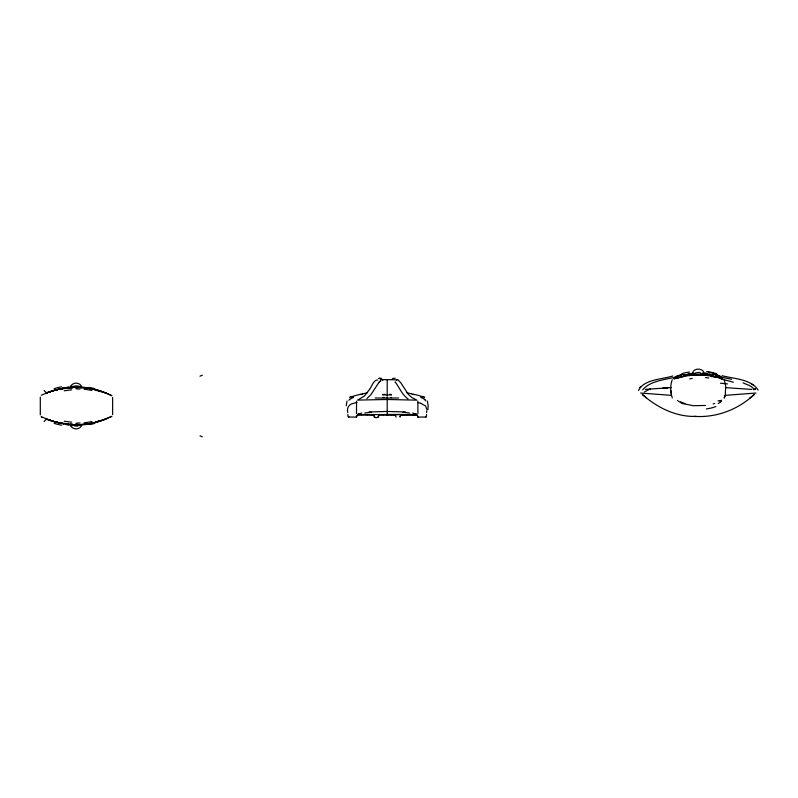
<?xml version="1.0" encoding="UTF-8"?>
<svg xmlns="http://www.w3.org/2000/svg" width="798" height="798" viewBox="0 0 798 798"><rect width="100%" height="100%" fill="white"/><g stroke="black" fill="none" stroke-linecap="round" stroke-linejoin="round"><path stroke-width="1.2" d="M387.2 415.05L387.2 414.102M380.486 379.579L398.072 379.838L400.796 382.781L408.436 394.501L411.997 397.623L416.845 400.147L387.2 399.489L387.2 415.02M387.2 398.571L387.2 397.953L387.2 399.579M704.255 373.075L703.277 372.466L701.981 374.033M758.1 390.112C751.167 379.01 733.791 378.87 722.1 375.698M704.285 373.973L705.631 374.072M349.803 397.853L349.823 397.414A3.421 1.027 -0.2 0 1 350.651 396.676M426.8 409.464L425.653 405.983L420.746 403.349M417.923 413.544L417.843 401.145M426.711 410.86L426.581 412.576M40.299 397.125L40.299 414.91M112.638 414.601L112.638 397.434M356.566 401.145L356.477 413.544M427.878 409.873L428.187 405.753L427.389 401.075M346.212 405.753L347.02 401.075M356.925 415.818L356.945 415.698A6.185 0.728 0 0 1 361.235 414.96M400.496 415.728L400.137 417.105L399.838 416.237M356.906 415.977L356.616 417.085L348.636 417.045A219.789 3.292 -89.8 0 0 348.716 417.085A223.49 3.382 -89.9 0 0 348.866 416.726M725.242 395.269L725.711 386.272L724.265 379.529M378.661 416.067L378.402 417.065M374.561 416.237C373.324 418.252 379.409 418.122 378.043 416.147M418.122 416.237L417.843 417.115L425.952 417.015A281.165 4.19 89.9 0 0 426.591 414.421M56.459 390.581L56.678 389.753A79.122 79.122 0 0 1 65.346 388.067L65.775 388.018M672.235 379.698C670.111 385.424 670.3 392.117 672.275 397.853M673.941 378.402L675.826 376.407L678.679 375.579M392.127 379.379L392.875 378.402L395.2 378.242M396.436 380.177L397.274 379.579M369.693 389.175C371.978 386.302 373.723 379.409 377.863 379.998M369.584 389.364L364.357 396.097L357.584 400.097L387.2 399.489M753.94 389.863C752.723 385.723 746.609 384.746 743.098 382.841M672.784 375.988C662.051 379.449 644.086 379.17 638.51 390.481M70.902 385.913C73.097 382.202 79.122 382.202 81.316 385.913M81.316 426.112C79.122 429.823 73.097 429.823 70.902 426.112M693.063 371.439C695.647 368.287 700.933 368.287 703.517 371.439M380.327 381.125L380.885 380.846L378.671 382.691L379.08 382.212L370.871 394.741L366.871 398.561M678.47 375.908L677.562 377.394M640.674 386.611L639.617 387.539M358.681 413.753L357.584 414.551L416.845 414.561L415.728 413.753M79.79 387.03L80.907 386.461M678.539 375.848L681.113 374.541L684.325 374.591M357.554 414.551L361.684 413.025M75.89 424.925L74.683 425.504M694.2 416.366C716.265 417.913 738.04 409.693 754.19 394.521M749.651 398.152L754.359 394.392M721.472 400.297L719.876 401.294M692.514 372.417L694.589 373.913M683.597 375.649L687.547 374.671M755.955 393.045L725.113 395.349M378.811 378.491L381.294 378.272L382.751 380.337M378.98 378.392L379.549 378.112M379.589 381.504L380.147 381.225M41.277 395.229L49.197 391.958L48.179 392.327M351.29 397.105L353.285 396.267A32.469 8.389 0 0 1 355.659 395.509A36.419 9.416 0 0 1 359.29 394.601L362.282 394.003M104.169 419.658L107.102 418.511M107.082 418.511L111.88 416.337L98.563 421.504M106.583 418.721L103.77 419.808M46.254 393.065L46.853 392.825M46.354 393.025L47.172 392.706M46.803 392.845L50.573 391.489M47.212 392.686L47.82 392.456A37.925 3.182 -13.8 0 0 50.414 392.137M47.421 392.606L48.419 392.237M103.949 419.738L102.094 420.396M101.496 420.596L103.88 419.768M48.868 392.077L49.975 391.688M103.321 419.967L102.902 420.117M49.416 391.888L52.189 390.97M102.962 420.097L96.169 422.152M374.292 417.115L373.913 415.748M417.813 417.105L417.464 415.748A6.185 0.728 0 0 0 413.165 414.96M49.935 391.698L50.493 391.519M367.549 392.696L362.482 393.963M101.655 420.546L98.683 421.464M50.773 391.419L53.057 390.711M51.122 391.309L60.069 388.955M51.281 391.259L52.768 390.791M100.817 420.815L100.259 420.995M100.588 420.885L100.039 421.065M714.669 403.449L713.153 403.918M391.499 394.95L382.711 394.87M99.441 421.244L97.625 421.763L98.144 421.623M52.927 390.741L55.94 389.903L55.002 390.152M53.885 390.461L52.399 390.9L54.833 390.202M99.032 421.364L97.565 421.783M54.444 390.312L57.416 389.544L55.68 389.973M94.204 422.631L97.755 421.733L95.281 422.371M97.346 421.843L96.728 422.012M675.557 378.641L685.791 376.038L694.958 374.91M96.518 422.062L96.388 422.102A81.256 81.256 0 0 1 88.458 423.728L87.201 423.918L87.83 423.828M712.195 374.611L715.237 374.491L718.04 375.848M753.891 389.454L755.576 389.015L754.669 389.234M754.778 389.215L755.576 389.015M56.149 389.853L56.838 389.683M56.309 389.813L57.705 389.474M677.781 377.873L675.687 378.182M356.556 417.115L356.287 416.237M95.73 422.262L94.084 422.661M94.713 422.511L90.124 423.459M94.503 422.561L92.299 423.04M57.975 389.414L57.466 389.524L58.503 389.284M680.046 377.105L684.325 376.127M58.404 389.314L62.005 388.586M77.805 386.461L79.421 386.322M58.593 389.274L59.481 389.075M702.06 374.202L696.794 374.292M684.325 376.257L684.834 376.157M59.78 389.015L63.491 388.337L62.613 388.486M684.425 375.519L683.687 375.649M684.604 375.479L685.811 375.24M60.199 388.935L60.698 388.835M382.86 397.564L384.257 397.404M62.084 388.576L62.862 388.446M89.875 423.499L88.678 423.698M688.993 374.072L690.45 373.853M88.768 423.688L89.246 423.608M675.417 377.145C664.465 379.768 649.851 381.025 642.659 389.883M63.281 388.377L64.688 388.157M675.976 377.055L676.534 376.975M64.089 388.247L65.266 388.077M64.269 388.217L64.927 388.127M86.733 423.977L85.855 424.097M690.29 374.491L691.826 374.302M715.397 375.12L719.068 375.778L720.863 378.192A76.189 2.374 19.7 0 1 720.684 378.212L720.095 378.152M705.452 405.464L693.442 405.703L681.911 403.449M83.7 424.327L85.845 424.097M66.404 387.938L76.668 387.349M690.978 375.05L691.776 375.09M692.275 374.252L693.163 374.162M691.208 375.02L692.963 374.98L691.956 374.95M68.02 387.758L67.94 387.768A11.631 1.596 -7.1 0 0 66.653 387.938A37.356 10.713 3.8 0 0 65.825 388.047M67.84 387.778L68.478 387.718M68.409 387.718L69.107 387.658M689.482 374.202L690.45 374.112M667.687 387.848L662.629 388.277L671.158 387.589M69.276 387.638L72.079 387.449M82.902 424.396L75.192 424.686L75.92 424.686M690.869 374.082L690.809 374.092A10.793 1.985 -9.8 0 0 685.273 374.96M368.925 412.007L387.2 411.439L405.474 412.007M82.403 424.436L81.945 424.466M693.552 374.811L701.891 374.93M693.681 374.801L696.365 374.661M81.795 424.486L81.306 424.516M666.121 387.978L645.333 389.374M72.129 387.449L73.326 387.389A12.858 0.818 -6.1 0 0 73.047 387.389A14.813 0.878 -5.8 0 1 73.845 387.409L82.952 387.638M695.188 374.831L696.484 374.651M79.66 424.596L79.581 424.606A1.626 0.898 75.7 0 0 79.82 424.875M79.341 424.616L77.226 424.676L77.935 424.656M696.484 374.781L697.322 374.631M696.854 374.841L699.018 374.771M76.997 424.676L76.109 424.686M72.997 386.312L74.633 386.511M375.21 398.012L398.661 398.012M697.442 374.631L698.19 374.631M353.135 396.476L352.816 396.476A3.142 0.968 0 0 0 350.801 396.716M360.088 394.441L361.773 394.441M412.626 394.441L415.1 394.601A36.419 9.416 0 0 1 418.751 395.509A32.469 8.389 0 0 1 421.115 396.267L423.12 397.105M420.945 396.476L421.583 396.476A3.142 0.968 0 0 1 423.598 396.716M367.539 415.02L363.309 415.02A7.142 0.868 0 0 0 361.454 415.04M406.87 415.02L411.09 415.02A7.142 0.868 0 0 1 412.945 415.04M387.2 414.491L416.845 414.561L412.716 413.025M696.365 374.292L694.569 374.212M717.701 375.579L720.664 376.347L722.639 378.402M751.746 389.424L726.12 387.688M74.503 424.676L75.202 424.686L73.456 424.646M74.413 424.676L66.533 424.107M699.736 374.851L700.963 374.821M696.235 416.416C675.976 417.075 657.093 407.579 642.22 394.392L646.41 397.733M78.154 387.379L77.226 387.359L79.281 387.419M700.095 374.661L701.193 374.831M78.683 387.399L78.842 387.399A11.102 0.718 5.7 0 1 79.86 387.399M708.185 374.282L706.13 374.112M671.467 395.349L640.624 393.045M72.648 424.616L72.827 424.616A2.963 2.464 -6.2 0 0 74.144 425.174M72.548 424.606L71.76 424.566M701.622 374.721L703.138 375.01M702.09 374.751L702.779 374.92M71.611 424.556L70.683 424.496M702.32 374.761L704.185 375.03M81.775 387.549L82.443 387.599M703.008 374.93L704.145 375.03M705.801 374.092L705.751 374.082A14.803 3.621 4 0 1 706.599 374.212L706.649 374.162M703.467 374.841L706.819 375.329M390.581 397.444L391.539 397.564M69.107 424.376L67.88 424.257M83.64 387.698L85.855 387.938M703.377 374.152L704.355 374.252M704.365 374.92L705.252 375.01M704.375 375.05L705.502 375.16M704.764 374.302L706.3 374.491M85.845 387.938L87.521 388.157L86.763 388.057M65.775 424.017L65.266 423.947M706.13 373.853L708.215 374.192M87.042 388.087L88.039 388.237M64.887 423.898L63.621 423.708M87.69 388.187L90.723 388.686M707.128 374.342L708.215 374.521M720.125 376.985L720.684 377.075M63.84 423.748L51.521 420.855M63.281 423.658L63.521 423.698A79.122 79.122 0 0 1 56.728 422.322L52.319 421.105M88.758 388.347L90.124 388.576M88.987 388.387L89.516 388.466M63.232 423.648L62.613 423.548M63.122 423.628L62.294 423.489M721.791 377.255L731.606 379.279M89.875 388.526L96.548 389.973L96.857 390.611M61.316 423.319L59.78 423.02M709.033 374.671L712.993 375.649L712.155 375.519M710.769 375.24L712.045 375.499M411.718 393.923L414.322 394.441M60.688 423.199L56.179 422.192M411.319 393.843L406.661 392.636M92.209 388.965L92.748 389.085M92.508 389.025L95.171 389.624M58.952 422.84L55.351 421.972M713.731 376.447L718.978 377.424L718.11 375.908M713.153 376.526L714.669 376.885M77.755 425.563L76.588 425.105A7.391 1.177 -1.4 0 1 74.723 425.065M681.811 375.25L677.881 375.589L675.597 378.132M94.942 389.574L94.294 389.424L96.019 389.843M80.887 425.573L79.84 425.035M719.148 377.953L715.427 376.995M56.997 422.391L56.369 422.232M721.472 378.761L719.876 378.322M95.281 389.653L96.568 390.082M95.57 389.723L97.157 390.142M95.999 389.833L96.927 390.072M96.249 389.903L96.428 389.943A81.256 81.256 0 0 0 87.221 388.117M96.748 390.032L98.723 390.581M80.209 386.431L80.758 386.641M55.481 422.002L54.493 421.743M97.466 390.222L100.588 391.14M54.833 421.833L54.214 421.663M54.773 421.813L54.104 421.633M97.585 390.252L98.982 390.651M98.563 390.531L97.895 390.342L106.653 393.344M53.845 421.553L53.316 421.404M52.927 421.294L53.556 421.474L52.149 421.055M99.291 390.741L104.189 392.387L103.481 392.117M52.748 421.234L49.735 420.257M99.979 390.95L106.274 393.185M51.571 420.865L41.197 416.756L41.825 417.055M101.127 391.319L101.984 391.599M51.242 420.765L50.214 420.426M101.306 391.379L102.593 391.808M49.666 420.237L49.067 420.027L49.755 420.267M102.533 391.788L103.56 392.147M49.027 420.017L46.234 418.96M48.538 419.838L49.127 420.047M48.399 419.788L47.651 419.509M48.239 419.728L47.94 419.618A37.925 3.182 13.8 0 1 50.414 419.888M104.508 392.496L106.782 393.394M46.354 419.01L47.142 419.319M105.276 392.796L111.88 395.688L109.386 394.511M106.992 393.484L108.827 394.262M751.766 384.127L753.621 385.105M425.803 417.095L425.843 417.115A219.789 3.292 89.8 0 1 425.693 417.085A223.49 3.382 89.9 0 1 425.534 416.726M408.047 398.92C401.923 394.801 399.549 387.499 395.1 381.943L395.509 382.422M395.998 417.065L395.738 416.067M348.447 417.015L348.487 417.075A281.165 4.19 -89.9 0 1 347.808 414.421M56.678 422.272L56.528 421.763M701.921 374.033L699.417 372.357L695.577 372.915A1.875 1.805 33.1 0 0 694.569 373.993M347.818 412.576C346.522 408.257 348.806 403.948 353.664 403.349A36.818 9.516 0 0 1 356.975 402.372M670.859 390.481L671.018 393.035M424.596 397.763L424.576 397.434A3.421 1.027 0.2 0 0 423.748 396.676M387.2 379.589L387.2 393.853M387.2 395.269L387.2 396.237M373.793 415.638A6.175 0.618 1.2 0 0 369.344 415.06A7.142 0.848 0 0 0 367.539 415.03M383.24 415.04A6.374 0.778 0 0 1 384.776 415.02L389.624 415.02A6.374 0.778 0 0 1 391.17 415.04M378.721 415.698A6.185 0.738 0 0 1 382.99 414.95M364.776 413.045A19.441 1.506 -3.4 0 1 371.339 412.267M348.846 400.227A32.459 8.189 -3.3 0 1 353.584 397.384M417.873 402.481A36.818 9.516 0 0 1 420.775 403.349M400.606 415.638A6.175 0.618 -1.2 0 1 405.065 415.06A7.142 0.848 0 0 1 406.87 415.03M391.409 414.95A6.185 0.738 0 0 1 395.678 415.698M403.06 412.267A19.441 1.506 3.4 0 1 409.633 413.045M425.184 400.067A49.107 11.88 9.9 0 1 425.803 400.895M420.815 397.384A32.459 8.189 3.3 0 1 425.553 400.227M382.88 394.611A4.549 0.509 -0.3 0 1 385.085 394.312M389.554 394.312A4.549 0.509 -0.3 0 1 391.459 394.571M199.989 435.848A192.268 2.464 22.7 0 1 202.293 436.795M97.645 390.781A59.291 13.825 2.6 0 1 100.428 391.609M83.231 387.279A37.566 11.761 -2.3 0 1 93.037 388.816M61.326 389.125A40.229 12.489 3 0 1 68.339 388.127M-11.142 418.91A194.363 5.187 -25.9 0 1 -13.636 420.187M202.293 375.23A192.268 2.464 -22.7 0 1 199.989 376.187M100.428 420.426A59.291 13.825 -2.6 0 1 97.645 421.254M93.037 423.219A37.566 11.761 2.3 0 1 83.231 424.755M68.339 423.898A40.229 12.489 -3 0 1 61.326 422.91M-13.636 391.838A194.363 5.187 25.9 0 1 -11.142 393.125M91.86 421.573A44.229 10.723 0.7 0 1 84.109 422.81M84.498 424.386A25.885 6.753 2.1 0 1 81.875 424.616M82.224 425.045A18.603 4.219 1.3 0 1 80.159 425.164M79.042 424.875A10.743 1.307 -0.4 0 1 76.728 424.935M76.788 423.459A11.322 0.928 -0.7 0 1 75.86 423.459M73.965 424.795A18.254 3.91 -1.3 0 1 71.581 424.676M72.369 424.087A26.563 5.416 -1.1 0 1 69.895 423.928M66.723 424.097A37.356 10.713 -3.8 0 1 65.825 423.987M61.655 425.204A48.099 13.945 -3.9 0 1 54.154 423.339M44.149 421.593A43.94 8.419 2 0 1 46.065 419.788M71.621 422.162A45.715 9.307 -0.4 0 1 64.249 421.224M68.289 424.795A35.312 9.586 -4.4 0 1 65.795 424.516M74.413 425.294A19.571 4.539 -2.9 0 1 67.95 424.835M80.039 422.96A20.878 2.863 0.2 0 1 76.927 423.07M94.892 423.379A46.085 11.81 3 0 1 89.685 424.476M91.351 423.399A262.442 2.324 -15.8 0 1 91.78 423.219M84.109 389.225A44.229 10.723 -0.7 0 1 91.86 390.451M81.875 387.409A25.885 6.753 -2.1 0 1 84.498 387.648M80.159 386.86A18.603 4.219 -1.3 0 1 82.224 386.99M76.728 387.1A10.743 1.307 0.4 0 1 79.042 387.15M75.86 388.566A11.322 0.928 0.7 0 1 76.788 388.576M71.581 387.349A18.254 3.91 1.3 0 1 73.965 387.239M69.895 388.107A26.563 5.416 1.1 0 1 72.369 387.948M54.154 388.686A48.099 13.945 3.9 0 1 61.655 386.821M46.065 392.247A43.94 8.419 -2 0 1 44.149 390.441M64.249 390.811A45.715 9.307 0.4 0 1 71.621 389.873M65.795 387.519A35.312 9.586 4.4 0 1 68.289 387.239M67.95 387.2A19.571 4.539 2.9 0 1 74.413 386.741M74.723 386.97A7.391 1.177 1.4 0 1 76.598 386.97M76.927 388.965A20.878 2.863 -0.2 0 1 80.039 389.075M89.685 387.559A46.085 11.81 -3 0 1 94.892 388.656M91.78 388.806A262.442 2.324 15.8 0 1 91.351 388.636M79.561 387.499A1.626 0.898 -75.7 0 1 79.82 387.16M78.204 386.431A2.973 2.703 -82.6 0 1 79.491 387.399M72.788 387.449A2.963 2.464 6.2 0 1 74.144 386.85M71.99 386.501A2.813 1.865 86.3 0 1 72.847 386.531M74.144 386.292A5.217 4.11 -3 0 1 78.104 386.222M71.022 386.441A5.656 1.626 49.2 0 1 71.172 386.003M80.169 387.599A12.977 1.177 5.5 0 1 80.907 387.638M77.137 387.279A14.643 0.658 4.6 0 1 77.845 387.289M81.067 387.708A14.194 1.766 6.5 0 1 82.024 387.768M82.852 387.559A13.526 2.254 7.5 0 1 83.99 387.668M83.84 387.469A10.214 1.556 7.3 0 1 86.733 387.798M62.134 388.227A10.274 1.067 -4.1 0 1 62.972 388.057M65.386 388.187A8.698 0.828 -7.1 0 1 66.374 388.067M79.491 424.636A2.973 2.703 82.6 0 1 78.204 425.593M72.847 425.504A2.813 1.865 -86.3 0 1 71.99 425.534M78.104 425.813A5.217 4.11 3 0 1 74.144 425.743M71.172 426.032A5.656 1.626 -49.2 0 1 71.022 425.593M70.623 425.115A4.239 0.818 -53.2 0 1 70.503 425.174M79.76 424.745A12.977 1.436 -6.1 0 1 78.912 424.775M90.393 423.678A10.194 0.968 -4.4 0 1 90.014 423.768M86.503 423.738A10.214 1.027 -7.2 0 1 84.568 423.967M84.129 424.217A13.526 2.125 -7.4 0 1 83.052 424.317M81.047 424.736A14.194 2.145 -7.2 0 1 79.92 424.795M67.97 424.297A11.631 1.656 7.2 0 1 66.673 424.157M66.433 424.227A8.698 1.087 7.1 0 1 65.147 424.067M721.272 379.08A79.052 8.269 8.4 0 1 733.332 382.202M674.38 379.1A53.326 1.636 -21.2 0 1 674.599 378.601M706.689 371.569A25.716 12.858 2.4 0 1 716.833 373.923M721.292 378.162A14.184 1.416 10.5 0 1 720.225 378.402M713.701 375.409A58.154 1.586 20 0 1 709.153 373.933M681.273 402.91A52.269 3.681 24.5 0 1 677.392 400.456M684.973 403.618A15.092 1.406 19 0 1 680.574 401.853M715.866 406.531A25.745 15.621 -2.6 0 1 706.33 408.925M721.352 401.045A14.145 3.112 -10.8 0 1 718.18 403.479M718.06 400.905A56.957 4.569 -21.1 0 1 721.103 400.446M644.425 391.998A152.618 9.556 -16.2 0 1 650.19 388.995M727.517 383.928A153.755 12.279 11.6 0 1 720.494 383.2M678.589 377.564A25.606 0.798 -17.7 0 1 681.263 376.447M689.741 378.851A20.329 2.274 -8.5 0 1 692.315 378.442M705.482 374.382A30.753 14.105 2.5 0 1 706.898 374.561M708.225 372.277A16.289 6.284 3.3 0 1 718.14 375.279M719.956 378.112A27.092 0.788 18.7 0 1 720.385 378.372M713.851 376.726A11.501 0.509 11.9 0 1 714.37 376.846M710.529 376.387A13.367 0.958 10.6 0 1 712.375 376.786M705.452 377.514A20.987 3.362 7.8 0 1 708.694 378.033M681.831 373.683A24.259 11.501 -2.4 0 1 689.572 372.038M678.081 377.803A13.386 1.935 -8.3 0 1 677.103 377.554M704.754 372.945A18.194 6.873 2.4 0 1 706.31 373.145M707.617 375.629A10.803 0.589 10.1 0 1 709.382 375.938M701.482 373.753A14.294 2.454 9.6 0 1 702.858 373.853M687.746 374.013A15.761 1.177 0.4 0 1 688.355 373.843M693.023 374.412A3.262 1.736 -89.9 0 1 693.392 373.294M690.11 374.312A14.813 3.641 -3.9 0 1 690.948 374.192M690.859 373.993A13.925 3.511 -3.8 0 1 692.265 373.833M692.265 374.571A14.324 1.436 -7.8 0 1 693.392 374.462M692.225 372.846A3.661 0.858 60.2 0 1 692.624 373.145M724.464 397.364L724.205 398.072L725.013 395.928L724.464 397.364M702.16 374.072A14.125 0.519 2.5 0 0 702.09 374.043"/></g></svg>
